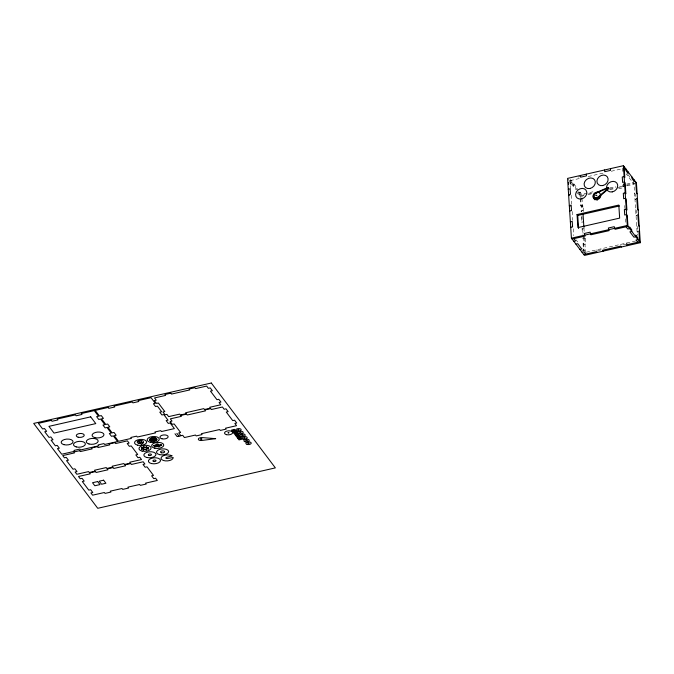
<?xml version="1.0" encoding="UTF-8"?>
<svg xmlns="http://www.w3.org/2000/svg" width="674" height="674" viewBox="0 0 674 674"><rect width="100%" height="100%" fill="white"/><g stroke="black" fill="none" stroke-linecap="round" stroke-linejoin="round"><path stroke-width="0.51" stroke-dasharray="3.37 2.53" d="M578.149 177.043L581.165 176.361M579.269 178.543L570.204 180.598L577.475 190.237M588.175 176.512L604.376 172.83M611.267 171.255L622.346 168.736M570.036 183.277L571.906 182.848L571.796 181.129L569.926 181.55L570.036 183.277L572.159 186.083L574.029 185.662L573.911 183.935L572.049 184.364L572.159 186.083M580.061 192.082L580.171 193.809L578.309 194.238L578.199 192.511L580.061 192.082L581.763 194.331L581.948 197.297M609.852 187.945L615.926 186.563M618.707 188.72L623.61 187.608L622.827 184.988L633.897 182.469L637.309 235.319M578.199 192.511L580.567 195.654L584.543 194.744M588.528 193.842L593.508 192.705L592.834 191.812L579.893 194.761L580.087 197.726M609.515 189.065L615.589 187.684M619.574 186.774L623.501 185.881L622.827 184.988M626.483 185.207L636.433 182.94M583.886 195.603L581.873 196.058L578.587 191.702M587.913 194.685L591.932 193.767M609.962 189.664L615.025 188.518M617.055 188.054L625.952 186.032M626.963 185.797L634.007 184.196L626.163 173.799M580.146 198.712L580.592 205.629L582.462 205.199L583.136 206.092L583.49 211.526L581.62 211.948L580.946 211.055L582.816 210.633L583.49 211.526M583.136 206.092L581.266 206.514L580.592 205.629M581.333 216.986L581.645 221.923L583.516 221.502M584.543 227.829L582.673 228.25L582.993 233.187M585.243 238.689L584.569 237.796L582.707 238.225L583.381 239.118L585.243 238.689L585.596 244.123L583.726 244.552L583.052 243.659L584.922 243.23L585.596 244.123M581.948 250.551L583.819 250.121M635.633 240.972L585.512 252.371L582.757 248.714M598.234 250.526L601.174 249.852M626.272 244.148L621.369 245.26L620.695 244.367M627.772 174.364L630.08 177.414L630.19 179.141M634.596 193.337L635.27 194.23L635.624 199.664L634.95 198.771M635.649 209.639L636.323 210.532L636.677 215.966L636.003 215.073M636.703 225.933L637.377 226.826L637.73 232.26L637.056 231.367M627.25 243.921L626.576 243.028L626.685 244.755M570.659 179.629L571.796 181.129M573.911 183.935L577.938 189.276M568.233 179.301L576.076 189.697M576.186 191.424L578.309 194.238M581.645 221.923L582.319 222.816M596.583 249.852L597.257 250.745M576.076 239.868L577.669 241.974M622.296 168.003L622.616 172.94M623.281 183.311L623.475 186.277M624.722 205.536L624.916 208.502M625.582 218.873L625.902 223.819M582.016 198.282L582.816 210.633M583.928 227.922L584.248 232.859M584.569 237.796L585.563 253.112M580.567 195.654L580.693 197.625M580.761 198.611L581.62 211.948M581.873 215.899L582.193 220.845M583.246 237.138L584.173 251.461M582.066 228.343L582.446 234.274M583.052 243.659L583.499 250.568M570.162 179.865L570.802 189.739M571.148 195.174L571.729 204.07M572.201 211.476L572.782 220.364M573.321 228.764L573.768 235.673M597.72 200.498A3.977 3.286 -37 0 1 596.549 200.523"/><path stroke-width="1.01" d="M143.284 450.047L143.764 449.524M146.005 447.039L146.485 446.517M143.596 450.106L144.076 449.575M146.317 447.098L146.797 446.576M608.757 188.594L608.58 187.751L595.951 193.27A2.982 2.469 -37 0 0 594.182 197.246A2.982 2.469 -37 0 0 598.369 197.49L608.757 188.594L608.521 188.021L598.032 197.044A2.982 2.469 -37 0 1 593.853 196.8A2.982 2.469 -37 0 1 595.614 192.823L608.024 187.465L608.327 187.92M142.947 443.189C146.233 438.951 133.713 440.299 138.094 443.163A3.808 1.887 -3.7 0 1 138.692 443.416M153.133 437.687L152.509 438.26L152.164 437.805M153.47 437.771L152.686 438.488L153.082 439.018A1.028 0.505 -3.7 0 1 153.739 439.044L154.498 438.563L154.236 437.797M153.015 441.251L153.798 440.526L153.402 440.004A1.028 0.505 -3.7 0 1 152.737 439.979L151.987 440.459L152.24 441.217M153.352 441.327L153.967 440.754L154.312 441.217M150.706 440.973L151.364 440.552L150.108 440.619M155.483 437.94L154.826 438.353L154.624 437.746M151.001 441.082L151.658 440.661L151.861 441.268M155.778 438.041L155.121 438.462L156.376 438.395M149.594 439.937L150.563 439.499L149.561 439.456M149.839 440.08L152.214 439.566A1.028 0.505 -3.7 0 0 152.442 439.869L150.108 440.425M156.646 438.942L154.262 439.456A1.028 0.505 -3.7 0 0 154.034 439.153L156.376 438.589M156.89 439.077L155.913 439.515L156.916 439.558M153.765 445.565L157.893 444.402L156.781 444.57M154.178 446.121L160.302 444.722A1.062 0.522 -3.7 0 1 161.659 444.975A1.062 0.522 -3.7 0 1 161.027 445.683A1.062 0.522 -3.7 0 1 159.662 445.43M154.573 446.635L158.306 445.784A1.078 0.531 -3.7 0 1 159.687 446.036A1.078 0.531 -3.7 0 1 159.039 446.752A1.078 0.531 -3.7 0 1 157.657 446.5M623.425 165.694L567.559 178.408L571.417 238.175L584.434 255.412L640.3 242.707L636.433 182.94L623.425 165.694L627.292 225.461L640.3 242.707M568.258 189.276L570.128 188.846L570.474 194.28L568.612 194.71L569.286 195.603M569.665 211.004L571.527 210.583L571.181 205.149L569.311 205.578L569.985 206.463M577.054 214.559L618.808 205.065L619.65 218.106L577.896 227.601L577.054 214.559L577.728 215.453L578.57 228.494M577.728 215.453L619.482 205.958M570.364 221.872L572.234 221.451L572.588 226.885L570.718 227.307M571.417 238.175L627.292 225.461M572.091 239.068L585.032 236.119L584.248 233.507L590.129 232.168L590.913 234.779L609.144 230.634L608.361 228.014L614.241 226.683L615.025 229.295L627.966 226.354L627.258 215.486L626.584 214.593L624.722 215.023L624.368 209.589L626.239 209.159L626.913 210.052L626.205 199.192L625.531 198.299L623.669 198.72L623.315 193.286L625.186 192.865L625.851 193.758L625.152 182.89L624.478 181.997L622.608 182.418L622.262 176.992L624.124 176.563L624.798 177.456L624.099 166.588M573.793 241.317L575.655 240.888L573.962 238.638M575.908 244.123L577.778 243.702L581.805 249.035L579.943 249.464M582.058 252.27L583.928 251.849L585.622 254.098M583.76 254.519L596.692 251.579L597.366 252.472M177.43 436.508L182.721 435.303L184.423 437.552L195.494 435.033L196.168 435.926L202.048 434.587L201.374 433.694L219.606 429.549L220.272 430.442L226.161 429.102L225.487 428.209L236.557 425.69L234.855 423.441L236.726 423.019L234.603 420.205L232.741 420.627L226.27 412.058L228.141 411.637L226.017 408.823L224.147 409.253L222.454 407.003L211.383 409.522L210.709 408.629L204.829 409.969L205.503 410.854L187.271 415.007L186.597 414.114L180.716 415.454L181.39 416.347L170.32 418.866L172.013 421.107L170.143 421.536L172.266 424.35L174.136 423.921L180.598 432.489L178.736 432.919L180.851 435.724M141.447 449.036L142.5 448.8M147.471 447.671L148.524 447.426M141.565 449.196L142.618 448.951M147.581 447.822L148.634 447.587M154.607 446.862L159.258 446.222L158.12 446.39M149.628 439.271L150.631 439.305L149.999 438.799M156.848 439.751L155.846 439.709L156.486 440.215M153.807 445.792L157.682 444.924A1.062 0.522 -3.7 0 0 158.323 444.225A1.062 0.522 -3.7 0 0 156.958 443.972A1.062 0.522 -3.7 0 0 156.326 444.68M154.22 446.34L161.238 445.16L160.126 445.32M150.976 438.184L152.147 438.344L151.802 437.889M150.841 438.37L152.72 439.094A1.028 0.505 -3.7 0 0 152.282 439.372L150.336 438.69M155.643 440.653L153.765 439.92A1.028 0.505 -3.7 0 0 154.194 439.642L156.149 440.333M155.509 440.838L154.329 440.678L154.675 441.133M140.588 440.644L138.103 441.116L138.768 442.026A2.679 1.323 -3.7 0 1 139.804 442.515M141.708 447.603L142.728 447.789M147.505 448.665L148.516 448.859M141.565 447.763L142.576 447.949M147.362 448.833L148.373 449.019M139.998 443.416L139.771 443.349A12.553 6.201 -3.7 0 1 139.333 443.197L139.164 443.138M637.141 193.809L636.467 192.916L635.759 182.047M637.486 199.243L636.812 198.35L637.52 209.21L638.194 210.103M638.539 215.537L637.874 214.644L638.573 225.512L639.247 226.405M639.601 231.839L638.927 230.946L639.626 241.814L626.685 244.755L627.359 245.648M626.095 226.776L627.789 229.025L629.659 228.604L629.55 226.877L631.673 229.691L631.782 231.409L629.912 231.839L633.939 237.181L635.809 236.751L635.7 235.024L637.815 237.838L637.933 239.565L636.062 239.986L637.756 242.236M595.614 192.823L595.951 193.27M598.032 197.044L598.369 197.49M621.479 246.987L620.805 246.094L602.573 250.239L603.247 251.132M176.866 433.34L178.989 436.154M174.996 433.77L177.119 436.575M143.924 446.584L144.303 447.089M146.098 449.457L146.477 449.962M143.604 446.66L143.983 447.157M145.778 449.533L146.157 450.038M139.737 442.093L139.771 442.161A1.508 0.75 -3.7 0 1 139.855 442.296M142.298 442.751L142.315 442.801A3.699 1.828 -3.7 0 1 141.473 444.334M634.066 179.798L634.175 181.525L632.052 178.711L631.942 176.984M627.915 171.651L628.025 173.378L625.91 170.564L625.792 168.837M610.484 168.643L610.602 170.37L604.721 171.702L604.603 169.983M586.372 174.128L586.49 175.855L580.609 177.195L580.491 175.467M583.002 213.599L583.869 226.936M568.418 182.266L568.544 184.238M600.745 194.955A3.977 3.286 -37 0 1 597.476 199.504A3.977 3.286 -37 0 1 593.314 197.044A3.977 3.286 -37 0 1 596.861 192.654M594.999 199.866A3.977 3.286 -37 0 1 594.089 198.468M139.779 442.001A2.603 1.281 -3.7 0 1 140.858 442.81M141.22 442.515A3.395 1.677 -3.7 0 1 140.9 442.801M140.647 440.619A3.429 1.693 -3.7 0 1 141.077 442.489M138.675 443.425A2.292 1.129 -3.7 0 1 138.878 443.661M138.852 443.172A1.584 0.784 -3.7 0 1 138.954 443.492M140.032 443.399A4.432 2.191 -3.7 0 1 141.195 444.073M142.484 442.515A1.39 0.682 -3.7 0 1 142.922 442.944M215.638 438.656L201.703 440.484A2.982 1.474 -3.7 0 1 198.333 439.119A2.982 1.474 -3.7 0 1 201.973 437.569L215.638 438.656M152.754 439.524L153.723 439.499L152.787 439.448M595.934 195.241C597.762 196.471 596.524 195.013 595.942 195.199M200.591 439.044L202.023 439.01L200.608 438.993M232.993 430.442L234.122 430.416L233.002 430.425M234.266 432.127L235.394 432.101L234.266 432.127M235.538 433.812L236.667 433.786L235.555 433.778M236.81 435.497L237.939 435.471L236.827 435.463M237.922 429.894L239.051 429.869L237.93 429.877M238.082 437.19L239.211 437.156L238.099 437.148M239.354 438.875L240.483 438.841L239.371 438.833M239.936 432.565L241.065 432.539L239.952 432.523M241.949 435.236L243.078 435.21L241.949 435.236M243.971 437.906L245.092 437.881L243.971 437.889M245.985 440.577L247.105 440.543L245.985 440.577M247.998 443.248L249.127 443.214L247.998 443.222M228.115 432.826L229.05 432.818L228.141 432.784M171.929 455.835L166.579 457.385A1.255 0.615 -3.7 0 0 165.947 458.177A1.255 0.615 -3.7 0 0 167.422 458.497L173.201 457.52A6.091 3.008 -3.7 0 1 165.433 460.89A6.091 3.008 -3.7 0 1 162.097 456.466A6.091 3.008 -3.7 0 1 171.929 455.835M211.307 383.017L33.7 423.424L97.747 508.306L275.354 467.891L211.307 383.017M51.325 420.374L38.384 423.323L42.622 428.942L44.492 428.521L46.616 431.326L44.745 431.756L48.991 437.375L50.853 436.946L52.976 439.76L51.106 440.181L55.352 445.809L57.214 445.379L59.337 448.193L57.467 448.614L61.713 454.234L74.654 451.294L73.98 450.401L79.861 449.061L80.535 449.954L98.766 445.809L98.092 444.916L103.973 443.576L104.647 444.469L117.579 441.529L113.342 435.901L111.471 436.331L109.348 433.517L111.218 433.096L106.981 427.476L105.11 427.897L102.987 425.083L104.858 424.662L100.62 419.043L98.749 419.464L96.626 416.658L98.497 416.229L94.25 410.609L81.318 413.558L81.992 414.443L76.111 415.782L75.437 414.889L57.206 419.043L57.88 419.936L51.999 421.267L51.325 420.374M108.126 407.458L95.186 410.399L99.432 416.018L101.294 415.597L103.417 418.402L101.547 418.832L105.793 424.452L107.655 424.022L109.778 426.836L107.907 427.257L112.154 432.885L114.024 432.455L116.139 435.269L114.277 435.69L118.514 441.31L131.455 438.37L130.781 437.477L136.662 436.137L137.336 437.03L155.568 432.885L154.894 431.992L160.774 430.652L161.448 431.545L174.381 428.605L170.143 422.977L168.273 423.407L166.158 420.593L168.02 420.172L163.782 414.552L161.912 414.973L159.797 412.159L161.659 411.738L157.421 406.119L155.551 406.54L153.428 403.734L155.298 403.305L151.06 397.685L138.119 400.634L138.793 401.519L132.913 402.858L132.239 401.965L114.007 406.119L114.681 407.012L108.8 408.343L108.126 407.458M170.808 393.195L164.928 394.534L165.602 395.419L154.531 397.938L156.225 400.188L154.363 400.617L156.478 403.423L158.348 403.001L164.818 411.57L162.948 411.999L165.071 414.805L166.933 414.384L168.635 416.633L179.705 414.114L180.379 415.007L186.26 413.668L185.586 412.774L203.818 408.629L204.492 409.522L210.372 408.183L209.698 407.29L220.769 404.771L219.075 402.521L220.937 402.092L218.814 399.286L216.952 399.707L210.482 391.139L212.352 390.718L210.229 387.904L208.359 388.325L206.665 386.076L195.595 388.595L194.921 387.71L189.04 389.041L189.714 389.934L171.482 394.088L170.808 393.195M90.695 416.852L48.941 426.356L54.03 433.096L95.784 423.601L90.695 416.852M79.692 450.67L73.811 452.01L74.485 452.903L62.724 455.573L64.418 457.823L66.288 457.402L68.411 460.207L66.541 460.637L73.011 469.205L74.873 468.784L76.996 471.589L75.126 472.019L76.828 474.269L88.589 471.589L89.263 472.482L95.144 471.143L94.47 470.25L106.231 467.571L106.905 468.464L112.785 467.133L112.111 466.24L123.873 463.56L124.547 464.453L130.427 463.114L129.753 462.221L141.515 459.55L139.821 457.301L137.951 457.722L135.828 454.908L137.698 454.487L131.228 445.918L129.366 446.34L127.243 443.534L129.113 443.104L127.411 440.855L115.65 443.534L114.976 442.641L109.095 443.981L109.769 444.874L98.008 447.544L97.334 446.651L91.453 447.991L92.127 448.884L80.366 451.563L79.692 450.67M234.493 429.397L231.553 430.071L232.614 431.478L235.555 430.804L234.493 429.397M235.774 431.082L232.825 431.756L233.886 433.163L236.827 432.489L235.774 431.082M237.046 432.775L234.105 433.441L235.159 434.848L238.099 434.174L237.046 432.775M238.318 434.46L235.378 435.126L236.431 436.533L239.371 435.867L238.318 434.46M239.59 436.145L236.65 436.811L237.703 438.218L240.643 437.552L239.59 436.145M240.862 437.83L237.922 438.496L238.975 439.903L241.915 439.237L240.862 437.83M95.481 471.589L89.6 472.929L90.274 473.822L78.504 476.493L80.206 478.742L82.076 478.321L84.191 481.126L82.329 481.556L88.791 490.124L90.661 489.703L92.785 492.509L90.914 492.938L92.608 495.188L104.369 492.509L105.043 493.402L110.924 492.062L110.25 491.169L122.019 488.498L122.685 489.391L128.574 488.052L127.9 487.159L139.661 484.48L140.335 485.373L146.216 484.033L145.542 483.14L157.303 480.469L155.601 478.22L153.739 478.641L151.616 475.836L153.487 475.406L147.016 466.838L145.146 467.259L143.031 464.453L144.893 464.024L143.2 461.774L131.438 464.453L130.764 463.56L124.884 464.9L125.558 465.793L113.796 468.464L113.122 467.579L107.242 468.91L107.916 469.803L96.155 472.482L95.481 471.589M97.705 481.548L92.532 482.727L94.815 485.76L99.988 484.581L97.705 481.548M103.602 480.191L99.255 481.177L101.563 484.244L105.911 483.25L103.602 480.191M239.144 433.761A2.662 1.314 -3.7 0 0 243.154 432.447A2.662 1.314 -3.7 0 0 239.194 431.478A2.662 1.314 -3.7 0 0 239.144 433.761M237.13 431.09A2.662 1.314 -3.7 0 0 241.14 429.776A2.662 1.314 -3.7 0 0 237.181 428.807A2.662 1.314 -3.7 0 0 237.13 431.09M596.541 199.184A3.977 3.286 -37 0 0 600.029 193.489A3.977 3.286 -37 0 0 593.558 194.323A3.977 3.286 -37 0 0 596.541 199.184M602.708 185.577A5.965 4.929 -37 0 0 607.291 176.79A5.965 4.929 -37 0 0 597.577 178.753A5.965 4.929 -37 0 0 602.708 185.577M581.384 198.923A5.965 4.929 -37 0 0 585.976 190.127A5.965 4.929 -37 0 0 576.262 192.09A5.965 4.929 -37 0 0 581.384 198.923M589.826 188.509A5.965 4.929 -37 0 0 594.527 179.756A5.965 4.929 -37 0 0 584.805 181.592A5.965 4.929 -37 0 0 589.826 188.509M612.228 191.905A5.965 4.929 -37 0 0 616.929 183.151A5.965 4.929 -37 0 0 607.207 184.988A5.965 4.929 -37 0 0 612.228 191.905M78.167 437.207A3.977 1.963 -3.7 0 0 84.225 435.303A3.977 1.963 -3.7 0 0 78.378 433.795A3.977 1.963 -3.7 0 0 78.167 437.207M89.019 444.006A5.965 2.949 -3.7 0 0 98.185 441.217A5.965 2.949 -3.7 0 0 89.499 438.875A5.965 2.949 -3.7 0 0 89.019 444.006M94.807 437.62A5.965 2.949 -3.7 0 0 103.973 434.823A5.965 2.949 -3.7 0 0 95.287 432.489A5.965 2.949 -3.7 0 0 94.807 437.62M76.213 446.921A5.965 2.949 -3.7 0 0 85.379 444.124A5.965 2.949 -3.7 0 0 76.693 441.79A5.965 2.949 -3.7 0 0 76.213 446.921M63.895 444.655A5.965 2.949 -3.7 0 0 73.053 441.858A5.965 2.949 -3.7 0 0 64.375 439.524A5.965 2.949 -3.7 0 0 63.895 444.655M142.13 451.1A6.091 3.008 -3.7 0 0 151.119 447.94A6.091 3.008 -3.7 0 0 141.869 445.893A6.091 3.008 -3.7 0 0 142.13 451.1M154.801 448.218A6.091 3.008 -3.7 0 0 163.782 445.059A6.091 3.008 -3.7 0 0 154.54 443.012A6.091 3.008 -3.7 0 0 154.801 448.218M150.336 442.296A6.091 3.008 -3.7 0 0 159.317 439.136A6.091 3.008 -3.7 0 0 150.075 437.089A6.091 3.008 -3.7 0 0 150.336 442.296M137.665 445.177A6.091 3.008 -3.7 0 0 146.654 442.018A6.091 3.008 -3.7 0 0 137.403 439.979A6.091 3.008 -3.7 0 0 137.665 445.177M161.962 438.791A4.103 2.022 -3.7 0 0 168.138 436.769A4.103 2.022 -3.7 0 0 162.038 435.278A4.103 2.022 -3.7 0 0 161.962 438.791M226.548 434.679A4.069 2.014 -3.7 0 0 232.648 432.641A4.069 2.014 -3.7 0 0 226.548 431.192A4.069 2.014 -3.7 0 0 226.548 434.679M241.166 436.432A2.662 1.314 -3.7 0 0 245.176 435.118A2.662 1.314 -3.7 0 0 241.216 434.149A2.662 1.314 -3.7 0 0 241.166 436.432M243.179 439.103A2.662 1.314 -3.7 0 0 247.189 437.788A2.662 1.314 -3.7 0 0 243.23 436.819A2.662 1.314 -3.7 0 0 243.179 439.103M245.193 441.773A2.662 1.314 -3.7 0 0 249.203 440.459A2.662 1.314 -3.7 0 0 245.243 439.49A2.662 1.314 -3.7 0 0 245.193 441.773M247.206 444.444A2.662 1.314 -3.7 0 0 251.217 443.13A2.662 1.314 -3.7 0 0 247.257 442.161A2.662 1.314 -3.7 0 0 247.206 444.444M144.143 449.179A1.904 0.944 -3.7 0 0 146.94 448.193A1.904 0.944 -3.7 0 0 144.042 447.561A1.904 0.944 -3.7 0 0 144.143 449.179M159.671 454.664A6.091 3.008 -3.7 0 0 168.652 451.504A6.091 3.008 -3.7 0 0 159.409 449.465A6.091 3.008 -3.7 0 0 159.671 454.664M149.114 455.464A1.567 0.775 -3.7 0 0 151.473 454.697A1.567 0.775 -3.7 0 0 149.139 454.124A1.567 0.775 -3.7 0 0 149.114 455.464M146.999 457.545A6.091 3.008 -3.7 0 0 155.989 454.394A6.091 3.008 -3.7 0 0 146.738 452.347A6.091 3.008 -3.7 0 0 146.999 457.545M153.664 461.496A1.567 0.775 -3.7 0 0 156.023 460.721A1.567 0.775 -3.7 0 0 153.697 460.157A1.567 0.775 -3.7 0 0 153.664 461.496M151.549 463.577A6.091 3.008 -3.7 0 0 160.538 460.418A6.091 3.008 -3.7 0 0 151.288 458.379A6.091 3.008 -3.7 0 0 151.549 463.577M161.541 452.793A2.039 1.003 -3.7 0 0 164.608 451.791A2.039 1.003 -3.7 0 0 161.575 451.049A2.039 1.003 -3.7 0 0 161.541 452.793"/></g></svg>
